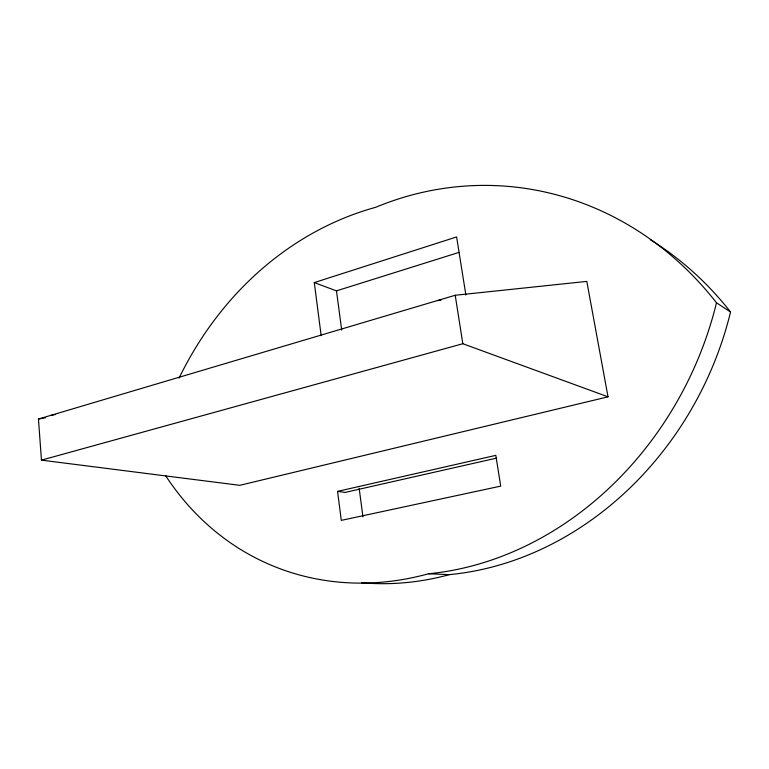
<?xml version="1.0" encoding="UTF-8"?>
<svg xmlns="http://www.w3.org/2000/svg" width="769" height="769" viewBox="0 0 769 769"><rect width="100%" height="100%" fill="white"/><g stroke="black" fill="none" stroke-linecap="round" stroke-linejoin="round"><path stroke-width="1.15" d="M321.173 335.668L314.281 282.588L456.613 236.939L465.879 295.046M314.281 282.588L336.466 290.874L459.055 252.376M38.45 419.038L455.21 295.267L586.814 281.396L608.019 396.823L239.765 485.326L41.459 460.141L38.45 419.038L45.534 417.75M41.459 460.141L462.823 343.724L608.019 396.823M337.553 491.381L495.803 455.363L500.725 486.123L341.292 520.373L337.553 491.381L345.166 492.41L496.563 458.122M50.869 415.356L55.589 414.501M437.388 300.554L440.964 300.16M165.489 475.434A320 268.275 -67 0 0 428.448 573.77L449.452 574.616A317.626 272.764 -64.1 0 0 730.55 312.012A338.495 305.014 -87.8 0 0 650.276 239.659M179.052 378.127A343.416 301.554 -86.9 0 1 375.657 207.313A348.424 311.301 -87.1 0 1 716.497 302.775L730.55 312.012M455.21 295.267L462.823 343.724M336.466 290.874L341.715 330.093M359.152 488.277L362.949 516.806M449.452 574.616A311.455 263.921 -66.7 0 1 361.699 582.719M716.497 302.775A326.498 277.542 -64.5 0 1 428.448 573.77"/></g></svg>
